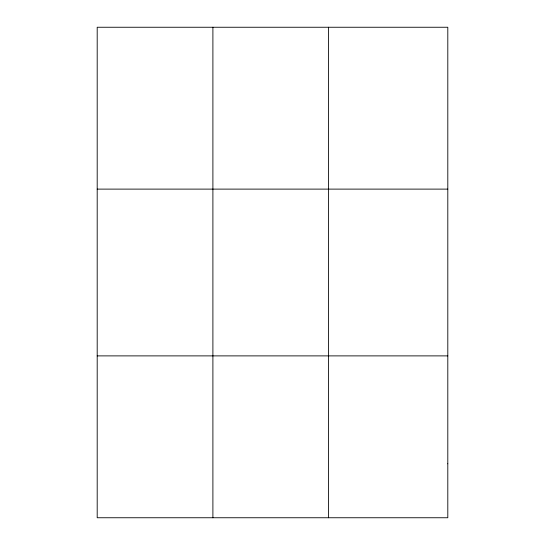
<?xml version="1.0" encoding="UTF-8"?>
<svg xmlns="http://www.w3.org/2000/svg" width="545" height="545" viewBox="0 0 545 545"><rect width="100%" height="100%" fill="white"/><g stroke="black" fill="none" stroke-linecap="round" stroke-linejoin="round"><path stroke-width="0.82" d="M97.194 189.115L447.806 189.115M97.194 355.885L447.806 355.885M328.594 27.25L328.594 517.75M212.897 27.25L212.897 517.75M447.806 463.795L447.806 517.75L97.194 517.75L97.194 27.25L447.806 27.25L447.806 463.795"/></g></svg>
